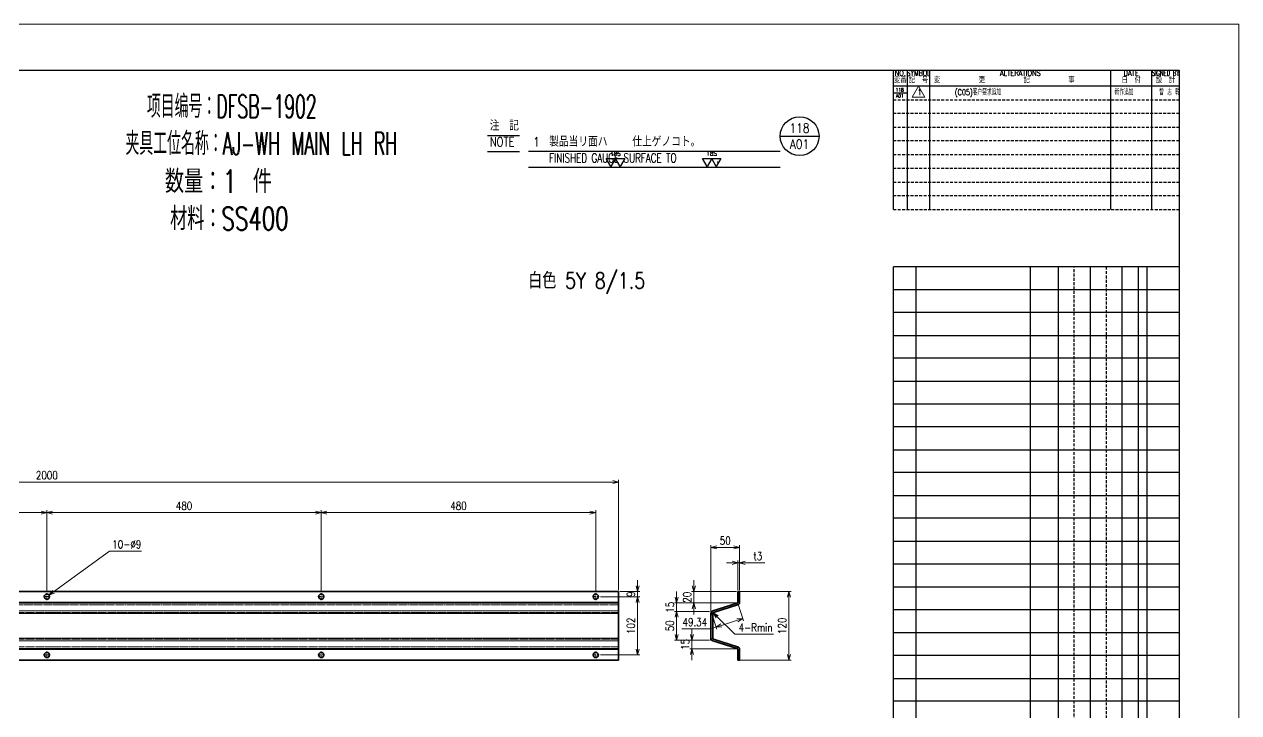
# Model space of a CAD drawing. Header units: millimetres. Extents: x 138386 to 176461, y -78851 to -42074.
# Drawn here: x 174337 to 176461, y -45020 to -43816 of the extents above; entities that cross this region are included whole.
import ezdxf
from ezdxf.enums import TextEntityAlignment as Align

# ---------------------------------------------------------------- set-up
doc = ezdxf.new("R2010")
doc.units = ezdxf.units.MM
doc.header["$PDMODE"] = 35
for name, pattern in [('AM_ISO08W050x2', [9, 6, -0.75, 1.5, -0.75]), ('CADRA_DASHED', [1.010742, 0.202148, -0.134766, 0.202148, -0.134766, 0.202148, -0.134766]), ('DASHDOT', [18.5, 12, -3, 0.5, -3]), ('HIDDEN', [9.525, 6.35, -3.175])]:
    doc.linetypes.add(name, pattern=pattern)
doc.layers.get('Defpoints').update_dxf_attribs({"lineweight": 20})
for name, color, linetype in [('\\M+18E64\\M+18FE3\\M+18B4C\\M+18D86', 201, 'Continuous'), ('\\M+1907D\\M+19867', 3, 'Continuous'), ('\\M+195B6\\M+18E9A', 4, 'Continuous'), ('图框文字', 1, 'Continuous')]:
    doc.layers.add(name, color=color, linetype=linetype)
for name, color, linetype, lineweight in [('CENTER', 2, 'AM_ISO08W050x2', 15), ('DIM', 7, 'Continuous', 9), ('HIDDEN', 4, 'AM_ISO08W050x2', 9)]:
    doc.layers.add(name, color=color, linetype=linetype, lineweight=lineweight)
doc.styles.add('DIM', font='romans.shx', dxfattribs={"width": 0.8, "bigfont": 'bigfont.shx'})
doc.styles.add('KAI', font='simplex.shx', dxfattribs={"width": 0.8, "bigfont": 'extfont.shx'})
doc.styles.get("Standard").update_dxf_attribs({"font": 'txt.shx', "width": 0.8, "bigfont": 'bigfont.shx'})
doc.dimstyles.new('NISSAN1-4', dxfattribs={"dimscale": 4, "dimtxt": 3.5, "dimasz": 2.5, "dimexe": 1, "dimexo": 0.625, "dimgap": 1.2, "dimtad": 3, "dimtoh": 1, "dimdsep": 46, "dimtxsty": 'DIM', "dimblk": 'OPEN30', "dimcen": 0, "dimclrd": 256, "dimclre": 256, "dimclrt": 140, "dimazin": 2, "dimtfac": 0.5, "dimtmove": 0, "dimatfit": 3, "dimldrblk": 'OPEN30', "dimfxl": 0, "dimtolj": 2, "dimlwd": 9, "dimlwe": 9, "dimarcsym": 0})
doc.dimstyles.new('NISSAN1-4$3', dxfattribs={"dimscale": 4, "dimtxt": 3.5, "dimasz": 2.5, "dimexe": 1, "dimexo": 0.625, "dimgap": 1.2, "dimtad": 3, "dimtih": 1, "dimtoh": 1, "dimdsep": 46, "dimtxsty": 'DIM', "dimblk": 'OPEN30', "dimcen": 0, "dimclrd": 256, "dimclre": 256, "dimclrt": 140, "dimazin": 2, "dimtfac": 0.5, "dimtofl": 0, "dimtmove": 0, "dimatfit": 3, "dimldrblk": 'OPEN30', "dimfxl": 0, "dimtolj": 2, "dimlwd": 9, "dimlwe": 9, "dimarcsym": 0})

# ---------------------------------------------------------------- blocks, each defined once
blk = doc.blocks.new('A1')
at = {"layer": 'Defpoints'}
for p in [(0, 594), (841, 0)]:
    blk.add_line(p, (841, 594), dxfattribs=at)
blk = doc.blocks.new('\\M+1907D\\M+19867')
at = {"layer": '\\M+1907D\\M+19867'}
for p, q in [((0, 550), (790, 550)), ((665, 489), (665, 550)), ((790, 550), (790, 0)), ((790, 543), (665, 543)), ((665, 0), (665, 464))]:
    blk.add_line(p, q, dxfattribs=at)
at = {"layer": '\\M+1907D\\M+19867', "color": 6}
for p, q in [((671, 550), (671, 489)), ((681, 489), (681, 550)), ((760, 550), (760, 489)), ((778, 489), (778, 550)), ((790, 464), (665, 464)), ((675, 143), (675, 464)), ((725, 128), (725, 464)), ((737, 464), (737, 154)), ((751, 464), (751, 157.4)), ((765, 154), (765, 464)), ((772, 464), (772, 154)), ((776, 154), (776, 464)), ((665, 454), (790, 454)), ((790, 444), (665, 444)), ((665, 434), (790, 434)), ((790, 424), (665, 424)), ((665, 414), (790, 414)), ((665, 404), (790, 404)), ((790, 394), (665, 394)), ((665, 384), (790, 384)), ((790, 374), (665, 374)), ((665, 364), (790, 364)), ((790, 354), (665, 354)), ((665, 344), (790, 344)), ((790, 334), (665, 334)), ((665, 324), (790, 324)), ((790, 314), (665, 314)), ((665, 304), (790, 304)), ((790, 294), (665, 294)), ((665, 284), (790, 284)), ((790, 274), (665, 274))]:
    blk.add_line(p, q, dxfattribs=at)
at = {"layer": '\\M+1907D\\M+19867', "color": 6, "linetype": 'HIDDEN', "ltscale": 0.2}
for p, q in [((665, 537), (790, 537)), ((790, 531), (665, 531)), ((665, 525), (790, 525)), ((790, 519), (665, 519)), ((665, 513), (790, 513)), ((790, 507), (665, 507)), ((665, 501), (790, 501)), ((790, 495), (665, 495)), ((665, 489), (790, 489)), ((744, 160.7), (744, 464)), ((758, 464), (758, 160.7))]:
    blk.add_line(p, q, dxfattribs=at)
at = {"layer": '\\M+1907D\\M+19867', "color": 4, "style": 'KAI'}
for s, width, p in [('\\M+195CF\\M+194D4', 0.8, (668, 543.58)), ('NO.', 0.8, (668, 546.68)), ('SYMBOL', 0.65, (676, 546.68)), ('\\M+18B4C  \\M+18D86', 0.8, (676, 543.58)), ('\\M+195CF\\M+18140\\M+18140\\M+18140\\M+18140\\M+18140\\M+18140\\M+18D58\\M+18140\\M+18140\\M+18140\\M+18140\\M+18140\\M+18140\\M+18B4C\\M+18140\\M+18140\\M+18140\\M+18140\\M+18140\\M+18140\\M+18E96\\M+18140\\M+18140\\M+18140\\M+18140\\M+18140', 0.8, (720.5, 543.58)), ('ALTERATIONS', 0.8, (720.5, 546.68)), ('\\M+193FA  \\M+19574', 0.8, (769, 543.58)), ('DATE', 0.8, (769, 546.68)), ('SIGNED BY', 0.55, (784, 546.68)), ('\\M+190DD  \\M+18C76', 0.8, (784, 543.58))]:
    blk.add_text(s, height=2.5, dxfattribs=dict(at, width=width)).set_placement(p, align=Align.BOTTOM_CENTER)
blk = doc.blocks.new('A$C55254DB1')
at = {"color": 0, "linetype": 'ByBlock', "lineweight": -2}
for p, q in [((2.02, 3.5), (0, 0)), ((0, 0), (4.04, 0)), ((4.04, 0), (2.02, 3.5)), ((6.06, 3.5), (4.04, 0)), ((4.04, 0), (8.08, 0)), ((8.08, 0), (6.06, 3.5))]:
    blk.add_line(p, q, dxfattribs=at)
blk = doc.blocks.new('_Open30')
at = {"color": 0, "linetype": 'ByBlock', "lineweight": -2}
for p, q in [((-1, 0.27), (0, 0)), ((0, 0), (-1, -0.27)), ((0, 0), (-1, 0))]:
    blk.add_line(p, q, dxfattribs=at)
blk = doc.blocks.new('*D6')
at = {"layer": 'Defpoints', "color": 0, "transparency": 16777216}
for p in [(175376.6, -44616.4), (173376.6, -44807.9), (175376.6, -44807.9)]:
    blk.add_point(p, dxfattribs=at)
at = {"layer": 'DIM', "lineweight": 9, "transparency": 16777216}
for p, q in [((173376.6, -44805.4), (173376.6, -44612.4)), ((173386.6, -44616.4), (175366.6, -44616.4)), ((175376.6, -44805.4), (175376.6, -44612.4))]:
    blk.add_line(p, q, dxfattribs=at)
at = {"layer": 'DIM', "lineweight": 9, "transparency": 16777216, "xscale": 10, "yscale": 10, "zscale": 10, "rotation": 180}
blk.add_blockref('_Open30', (173376.6, -44616.4), dxfattribs=at)
at = {"layer": 'DIM', "lineweight": 9, "transparency": 16777216, "xscale": 10, "yscale": 10, "zscale": 10}
blk.add_blockref('_Open30', (175376.6, -44616.4), dxfattribs=at)
at = {"layer": 'DIM', "color": 140, "transparency": 16777216, "insert": (174376.6, -44604.6), "char_height": 14, "attachment_point": 5, "style": 'DIM'}
blk.add_mtext('\\A2;2000', dxfattribs=at)
blk = doc.blocks.new('*D9')
at = {"layer": 'Defpoints', "color": 0, "transparency": 16777216}
for p in [(174376.6, -44669.8), (173896.6, -44757.3), (174376.6, -44811)]:
    blk.add_point(p, dxfattribs=at)
at = {"layer": 'DIM', "lineweight": 9, "transparency": 16777216}
for p, q in [((173896.6, -44754.8), (173896.6, -44665.8)), ((173906.6, -44669.8), (174366.6, -44669.8)), ((174376.6, -44808.5), (174376.6, -44665.8))]:
    blk.add_line(p, q, dxfattribs=at)
at = {"layer": 'DIM', "lineweight": 9, "transparency": 16777216, "xscale": 10, "yscale": 10, "zscale": 10, "rotation": 180}
blk.add_blockref('_Open30', (173896.6, -44669.8), dxfattribs=at)
at = {"layer": 'DIM', "lineweight": 9, "transparency": 16777216, "xscale": 10, "yscale": 10, "zscale": 10}
blk.add_blockref('_Open30', (174376.6, -44669.8), dxfattribs=at)
at = {"layer": 'DIM', "color": 140, "transparency": 16777216, "insert": (174136.6, -44658), "char_height": 14, "attachment_point": 5, "style": 'DIM'}
blk.add_mtext('\\A2;480', dxfattribs=at)
blk = doc.blocks.new('*D10')
at = {"layer": 'Defpoints', "color": 0, "transparency": 16777216}
for p in [(174856.6, -44669.8), (174376.6, -44775.5), (174856.6, -44811)]:
    blk.add_point(p, dxfattribs=at)
at = {"layer": 'DIM', "lineweight": 9, "transparency": 16777216}
for p, q in [((174376.6, -44773), (174376.6, -44665.8)), ((174386.6, -44669.8), (174846.6, -44669.8)), ((174856.6, -44808.5), (174856.6, -44665.8))]:
    blk.add_line(p, q, dxfattribs=at)
at = {"layer": 'DIM', "lineweight": 9, "transparency": 16777216, "xscale": 10, "yscale": 10, "zscale": 10, "rotation": 180}
blk.add_blockref('_Open30', (174376.6, -44669.8), dxfattribs=at)
at = {"layer": 'DIM', "lineweight": 9, "transparency": 16777216, "xscale": 10, "yscale": 10, "zscale": 10}
blk.add_blockref('_Open30', (174856.6, -44669.8), dxfattribs=at)
at = {"layer": 'DIM', "color": 140, "transparency": 16777216, "insert": (174616.6, -44658), "char_height": 14, "attachment_point": 5, "style": 'DIM'}
blk.add_mtext('\\A2;480', dxfattribs=at)
blk = doc.blocks.new('*D11')
at = {"layer": 'Defpoints', "color": 0, "transparency": 16777216}
for p in [(175336.6, -44669.8), (174856.6, -44795.3), (175336.6, -44811)]:
    blk.add_point(p, dxfattribs=at)
at = {"layer": 'DIM', "lineweight": 9, "transparency": 16777216}
for p, q in [((174856.6, -44792.8), (174856.6, -44665.8)), ((174866.6, -44669.8), (175326.6, -44669.8)), ((175336.6, -44808.5), (175336.6, -44665.8))]:
    blk.add_line(p, q, dxfattribs=at)
at = {"layer": 'DIM', "lineweight": 9, "transparency": 16777216, "xscale": 10, "yscale": 10, "zscale": 10, "rotation": 180}
blk.add_blockref('_Open30', (174856.6, -44669.8), dxfattribs=at)
at = {"layer": 'DIM', "lineweight": 9, "transparency": 16777216, "xscale": 10, "yscale": 10, "zscale": 10}
blk.add_blockref('_Open30', (175336.6, -44669.8), dxfattribs=at)
at = {"layer": 'DIM', "color": 140, "transparency": 16777216, "insert": (175096.6, -44658), "char_height": 14, "attachment_point": 5, "style": 'DIM'}
blk.add_mtext('\\A2;480', dxfattribs=at)
blk = doc.blocks.new('*D12')
at = {"layer": 'Defpoints', "color": 0, "transparency": 16777216}
for p in [(175342.5, -44816.9), (175342.5, -44918.9), (175410, -44918.9)]:
    blk.add_point(p, dxfattribs=at)
at = {"layer": 'DIM', "lineweight": 9, "transparency": 16777216}
for p, q in [((175345, -44816.9), (175414, -44816.9)), ((175410, -44826.9), (175410, -44908.9)), ((175345, -44918.9), (175414, -44918.9))]:
    blk.add_line(p, q, dxfattribs=at)
at = {"layer": 'DIM', "lineweight": 9, "transparency": 16777216, "xscale": 10, "yscale": 10, "zscale": 10}
for p, rotation in [((175410, -44816.9), 90), ((175410, -44918.9), 270)]:
    blk.add_blockref('_Open30', p, dxfattribs=dict(at, rotation=rotation))
at = {"layer": 'DIM', "color": 140, "transparency": 16777216, "insert": (175398.2, -44867.9), "char_height": 14, "attachment_point": 5, "rotation": 90, "style": 'DIM'}
blk.add_mtext('\\A2;102', dxfattribs=at)
blk = doc.blocks.new('*D13')
at = {"layer": 'Defpoints', "color": 0, "transparency": 16777216}
for p in [(175342.5, -44816.9), (175376.6, -44807.9), (175410, -44807.9)]:
    blk.add_point(p, dxfattribs=at)
at = {"layer": 'DIM', "lineweight": 9, "transparency": 16777216}
for p, q in [((175410, -44797.9), (175410, -44787.9)), ((175345, -44816.9), (175414, -44816.9)), ((175379.1, -44807.9), (175414, -44807.9)), ((175410, -44816.9), (175410, -44807.9)), ((175410, -44826.9), (175410, -44836.9))]:
    blk.add_line(p, q, dxfattribs=at)
at = {"layer": 'DIM', "lineweight": 9, "transparency": 16777216, "xscale": 10, "yscale": 10, "zscale": 10}
for p, rotation in [((175410, -44807.9), 270), ((175410, -44816.9), 90)]:
    blk.add_blockref('_Open30', p, dxfattribs=dict(at, rotation=rotation))
at = {"layer": 'DIM', "color": 140, "transparency": 16777216, "insert": (175398.2, -44812.4), "char_height": 14, "attachment_point": 5, "rotation": 90, "style": 'DIM'}
blk.add_mtext('\\A2;9', dxfattribs=at)
blk = doc.blocks.new('*D14')
at = {"layer": 'Defpoints', "color": 0, "transparency": 16777216}
for p in [(174373, -44819.5), (174380.3, -44814.2)]:
    blk.add_point(p, dxfattribs=at)
at = {"layer": 'DIM', "lineweight": 9, "transparency": 16777216}
for p, q in [((174486.4, -44737.2), (174388.4, -44808.4)), ((174541.9, -44737.2), (174486.4, -44737.2))]:
    blk.add_line(p, q, dxfattribs=at)
at = {"layer": 'DIM', "lineweight": 9, "transparency": 16777216, "xscale": 10, "yscale": 10, "zscale": 10, "rotation": 215.9784158444417}
blk.add_blockref('_Open30', (174380.3, -44814.2), dxfattribs=at)
at = {"layer": 'DIM', "color": 140, "transparency": 16777216, "insert": (174516.5, -44725.4), "char_height": 14, "attachment_point": 5, "style": 'DIM'}
blk.add_mtext('\\A2;{\\Fromans,bigfont|c134;10-}∅9', dxfattribs=at)
blk = doc.blocks.new('*D15')
at = {"layer": 'Defpoints', "color": 0, "transparency": 16777216}
for p in [(175588.2, -44730.7), (175588.2, -44807.9), (175538.2, -44846.5)]:
    blk.add_point(p, dxfattribs=at)
at = {"layer": 'DIM', "lineweight": 9, "transparency": 16777216}
for p, q in [((175538.2, -44844), (175538.2, -44726.7)), ((175548.2, -44730.7), (175578.2, -44730.7)), ((175588.2, -44805.4), (175588.2, -44726.7))]:
    blk.add_line(p, q, dxfattribs=at)
at = {"layer": 'DIM', "lineweight": 9, "transparency": 16777216, "xscale": 10, "yscale": 10, "zscale": 10, "rotation": 180}
blk.add_blockref('_Open30', (175538.2, -44730.7), dxfattribs=at)
at = {"layer": 'DIM', "lineweight": 9, "transparency": 16777216, "xscale": 10, "yscale": 10, "zscale": 10}
blk.add_blockref('_Open30', (175588.2, -44730.7), dxfattribs=at)
at = {"layer": 'DIM', "color": 140, "transparency": 16777216, "insert": (175563.2, -44718.9), "char_height": 14, "attachment_point": 5, "style": 'DIM'}
blk.add_mtext('\\A2;50', dxfattribs=at)
blk = doc.blocks.new('*D16')
at = {"layer": 'Defpoints', "color": 0, "transparency": 16777216}
for p in [(175588.2, -44757.7), (175585.2, -44807.9), (175588.2, -44807.9)]:
    blk.add_point(p, dxfattribs=at)
at = {"layer": 'DIM', "lineweight": 9, "transparency": 16777216}
for p, q in [((175585.2, -44805.4), (175585.2, -44753.7)), ((175588.2, -44805.4), (175588.2, -44753.7)), ((175575.2, -44757.7), (175565.2, -44757.7)), ((175585.2, -44757.7), (175588.2, -44757.7)), ((175598.2, -44757.7), (175632.2, -44757.7))]:
    blk.add_line(p, q, dxfattribs=at)
at = {"layer": 'DIM', "lineweight": 9, "transparency": 16777216, "xscale": 10, "yscale": 10, "zscale": 10}
blk.add_blockref('_Open30', (175585.2, -44757.7), dxfattribs=at)
at = {"layer": 'DIM', "lineweight": 9, "transparency": 16777216, "xscale": 10, "yscale": 10, "zscale": 10, "rotation": 180}
blk.add_blockref('_Open30', (175588.2, -44757.7), dxfattribs=at)
at = {"layer": 'DIM', "color": 140, "transparency": 16777216, "insert": (175620.2, -44745.9), "char_height": 14, "attachment_point": 5, "style": 'DIM'}
blk.add_mtext('\\A2;{\\Fromans,bigfont|c134;t}3', dxfattribs=at)
blk = doc.blocks.new('*D17')
at = {"layer": 'Defpoints', "color": 0, "transparency": 16777216}
for p in [(175585.2, -44807.9), (175508.3, -44827.9), (175585.2, -44827.9)]:
    blk.add_point(p, dxfattribs=at)
at = {"layer": 'DIM', "lineweight": 9, "transparency": 16777216}
for p, q in [((175508.3, -44797.9), (175508.3, -44787.9)), ((175582.7, -44807.9), (175504.3, -44807.9)), ((175508.3, -44807.9), (175508.3, -44827.9)), ((175582.7, -44827.9), (175504.3, -44827.9)), ((175508.3, -44837.9), (175508.3, -44847.9))]:
    blk.add_line(p, q, dxfattribs=at)
at = {"layer": 'DIM', "lineweight": 9, "transparency": 16777216, "xscale": 10, "yscale": 10, "zscale": 10}
for p, rotation in [((175508.3, -44807.9), 270), ((175508.3, -44827.9), 90)]:
    blk.add_blockref('_Open30', p, dxfattribs=dict(at, rotation=rotation))
at = {"layer": 'DIM', "color": 140, "transparency": 16777216, "insert": (175496.5, -44817.9), "char_height": 14, "attachment_point": 5, "rotation": 90, "style": 'DIM'}
blk.add_mtext('\\A2;20', dxfattribs=at)
blk = doc.blocks.new('*D18')
at = {"layer": 'Defpoints', "color": 0, "transparency": 16777216}
for p in [(175530.6, -44827.9), (175478.2, -44842.9), (175538.2, -44842.9)]:
    blk.add_point(p, dxfattribs=at)
at = {"layer": 'DIM', "lineweight": 9, "transparency": 16777216}
for p, q in [((175478.2, -44817.9), (175478.2, -44807.9)), ((175528.1, -44827.9), (175474.2, -44827.9)), ((175478.2, -44827.9), (175478.2, -44842.9)), ((175535.7, -44842.9), (175474.2, -44842.9)), ((175478.2, -44852.9), (175478.2, -44862.9))]:
    blk.add_line(p, q, dxfattribs=at)
at = {"layer": 'DIM', "lineweight": 9, "transparency": 16777216, "xscale": 10, "yscale": 10, "zscale": 10}
for p, rotation in [((175478.2, -44827.9), 270), ((175478.2, -44842.9), 90)]:
    blk.add_blockref('_Open30', p, dxfattribs=dict(at, rotation=rotation))
at = {"layer": 'DIM', "color": 140, "transparency": 16777216, "insert": (175466.4, -44835.4), "char_height": 14, "attachment_point": 5, "rotation": 90, "style": 'DIM'}
blk.add_mtext('\\A2;15', dxfattribs=at)
blk = doc.blocks.new('*D19')
at = {"layer": 'Defpoints', "color": 0, "transparency": 16777216}
for p in [(175478.2, -44842.9), (175538.2, -44842.9), (175538.2, -44892.9)]:
    blk.add_point(p, dxfattribs=at)
at = {"layer": 'DIM', "lineweight": 9, "transparency": 16777216}
for p, q in [((175535.7, -44842.9), (175474.2, -44842.9)), ((175478.2, -44882.9), (175478.2, -44852.9)), ((175535.7, -44892.9), (175474.2, -44892.9))]:
    blk.add_line(p, q, dxfattribs=at)
at = {"layer": 'DIM', "lineweight": 9, "transparency": 16777216, "xscale": 10, "yscale": 10, "zscale": 10}
for p, rotation in [((175478.2, -44842.9), 90), ((175478.2, -44892.9), 270)]:
    blk.add_blockref('_Open30', p, dxfattribs=dict(at, rotation=rotation))
at = {"layer": 'DIM', "color": 140, "transparency": 16777216, "insert": (175466.4, -44867.9), "char_height": 14, "attachment_point": 5, "rotation": 90, "style": 'DIM'}
blk.add_mtext('\\A2;50', dxfattribs=at)
blk = doc.blocks.new('*D20')
at = {"layer": 'Defpoints', "color": 0, "transparency": 16777216}
for p in [(175585.2, -44807.9), (175585.2, -44927.9), (175674.6, -44927.9)]:
    blk.add_point(p, dxfattribs=at)
at = {"layer": 'DIM', "lineweight": 9, "transparency": 16777216}
for p, q in [((175587.7, -44807.9), (175678.6, -44807.9)), ((175674.6, -44817.9), (175674.6, -44917.9)), ((175587.7, -44927.9), (175678.6, -44927.9))]:
    blk.add_line(p, q, dxfattribs=at)
at = {"layer": 'DIM', "lineweight": 9, "transparency": 16777216, "xscale": 10, "yscale": 10, "zscale": 10}
for p, rotation in [((175674.6, -44807.9), 90), ((175674.6, -44927.9), 270)]:
    blk.add_blockref('_Open30', p, dxfattribs=dict(at, rotation=rotation))
at = {"layer": 'DIM', "color": 140, "transparency": 16777216, "insert": (175662.8, -44867.9), "char_height": 14, "attachment_point": 5, "rotation": 90, "style": 'DIM'}
blk.add_mtext('\\A2;120', dxfattribs=at)
blk = doc.blocks.new('*D21')
at = {"layer": 'Defpoints', "color": 0, "transparency": 16777216}
for p in [(175538.2, -44892.9), (175505, -44907.9), (175585.2, -44907.9)]:
    blk.add_point(p, dxfattribs=at)
at = {"layer": 'DIM', "lineweight": 9, "transparency": 16777216}
for p, q in [((175505, -44882.9), (175505, -44872.9)), ((175535.7, -44892.9), (175501, -44892.9)), ((175505, -44892.9), (175505, -44907.9)), ((175582.7, -44907.9), (175501, -44907.9)), ((175505, -44917.9), (175505, -44927.9))]:
    blk.add_line(p, q, dxfattribs=at)
at = {"layer": 'DIM', "lineweight": 9, "transparency": 16777216, "xscale": 10, "yscale": 10, "zscale": 10}
for p, rotation in [((175505, -44892.9), 270), ((175505, -44907.9), 90)]:
    blk.add_blockref('_Open30', p, dxfattribs=dict(at, rotation=rotation))
at = {"layer": 'DIM', "color": 140, "transparency": 16777216, "insert": (175493.2, -44900.4), "char_height": 14, "attachment_point": 5, "rotation": 90, "style": 'DIM'}
blk.add_mtext('\\A2;15', dxfattribs=at)
blk = doc.blocks.new('*D22')
at = {"layer": 'Defpoints', "color": 0, "transparency": 16777216}
for p in [(175541.8, -44845.1), (175543.2, -44846.5)]:
    blk.add_point(p, dxfattribs=at)
at = {"layer": 'DIM', "lineweight": 9, "transparency": 16777216}
for p, q in [((175580.2, -44882.5), (175549, -44852.1)), ((175647.4, -44882.5), (175580.2, -44882.5))]:
    blk.add_line(p, q, dxfattribs=at)
at = {"layer": 'DIM', "lineweight": 9, "transparency": 16777216, "xscale": 10, "yscale": 10, "zscale": 10, "rotation": 135.7388810358623}
blk.add_blockref('_Open30', (175541.8, -44845.1), dxfattribs=at)
at = {"layer": 'DIM', "color": 140, "transparency": 16777216, "insert": (175616.2, -44870.7), "char_height": 14, "attachment_point": 5, "style": 'DIM'}
blk.add_mtext('\\A2;{\\Fromans,bigfont|c134;4-Rmin}', dxfattribs=at)
blk = doc.blocks.new('*D23')
at = {"layer": 'Defpoints', "color": 0, "transparency": 16777216}
for p in [(175585.2, -44827.9), (175538.2, -44842.9), (175546.9, -44870.1)]:
    blk.add_point(p, dxfattribs=at)
at = {"layer": 'DIM', "lineweight": 9, "transparency": 16777216}
for p, q in [((175586, -44830.3), (175595.2, -44858.9)), ((175539, -44845.3), (175548.2, -44873.9)), ((175584.4, -44858.2), (175556.5, -44867.1)), ((175537.4, -44873.2), (175487.3, -44873.2)), ((175546.9, -44870.1), (175537.4, -44873.2))]:
    blk.add_line(p, q, dxfattribs=at)
at = {"layer": 'DIM', "lineweight": 9, "transparency": 16777216, "xscale": 10, "yscale": 10, "zscale": 10}
for p, rotation in [((175593.9, -44855.1), 17.70042778865911), ((175546.9, -44870.1), 197.7004277886591)]:
    blk.add_blockref('_Open30', p, dxfattribs=dict(at, rotation=rotation))
at = {"layer": 'DIM', "color": 140, "transparency": 16777216, "insert": (175510, -44861.4), "char_height": 14, "attachment_point": 5, "style": 'DIM'}
blk.add_mtext('\\A2;49.34', dxfattribs=at)

msp = doc.modelspace()

# ---------------------------------------------------------------- linework, layer by layer
at = {"layer": '\\M+18E64\\M+18FE3\\M+18B4C\\M+18D86', "linetype": 'CADRA_DASHED'}
for p, q in [((175585.248, -44827.882), (175583.856, -44828.326)), ((175585.248, -44827.882), (175585.248, -44826.421)), ((175538.248, -44842.882), (175541.728, -44841.772)), ((175538.248, -44842.882), (175538.248, -44846.535)), ((175538.248, -44892.882), (175538.248, -44889.229)), ((175538.248, -44892.882), (175541.728, -44893.993)), ((175585.248, -44907.882), (175583.856, -44907.438)), ((175585.248, -44907.882), (175585.248, -44909.343))]:
    msp.add_line(p, q, dxfattribs=at)
at = {"layer": '\\M+1907D\\M+19867', "lineweight": 35}
for p, q in [((175376.647, -44807.882), (173376.647, -44807.882)), ((175541.728, -44841.772), (175583.856, -44828.326)), ((175584.768, -44831.184), (175542.64, -44844.63)), ((175376.647, -44846.535), (175376.647, -44889.229)), ((175538.248, -44846.535), (175538.248, -44889.229)), ((175541.248, -44846.535), (175541.248, -44889.229)), ((175541.728, -44893.993), (175583.856, -44907.438)), ((175542.64, -44891.135), (175584.768, -44904.58)), ((173376.647, -44927.882), (175376.647, -44927.882))]:
    msp.add_line(p, q, dxfattribs=at)
at = {"layer": '\\M+1907D\\M+19867', "lineweight": 35, "ltscale": 0.463473}
for p, q in [((175376.647, -44807.882), (175376.647, -44826.421)), ((175585.248, -44807.882), (175585.248, -44826.421)), ((175588.248, -44807.882), (175588.248, -44826.421)), ((175376.647, -44909.343), (175376.647, -44927.882)), ((175585.248, -44909.343), (175585.248, -44927.882)), ((175588.248, -44909.343), (175588.248, -44927.882))]:
    msp.add_line(p, q, dxfattribs=at)
at = {"layer": '\\M+1907D\\M+19867', "lineweight": 35, "ltscale": 0.075}
for p, q in [((175588.248, -44807.882), (175585.248, -44807.882)), ((175588.248, -44927.882), (175585.248, -44927.882))]:
    msp.add_line(p, q, dxfattribs=at)
at = {"layer": '\\M+1907D\\M+19867', "lineweight": 13}
for p, q in [((175376.647, -44826.421), (173376.647, -44826.421)), ((175376.647, -44828.326), (173376.647, -44828.326)), ((175376.647, -44841.772), (173376.647, -44841.772)), ((175376.647, -44846.535), (173376.647, -44846.535)), ((173376.647, -44889.229), (175376.647, -44889.229)), ((173376.647, -44893.993), (175376.647, -44893.993)), ((173376.647, -44907.438), (175376.647, -44907.438)), ((173376.647, -44909.343), (175376.647, -44909.343))]:
    msp.add_line(p, q, dxfattribs=at)
at = {"layer": '\\M+1907D\\M+19867', "lineweight": 35, "ltscale": 0.047633}
for p, q in [((175376.647, -44826.421), (175376.647, -44828.326)), ((175376.647, -44907.438), (175376.647, -44909.343))]:
    msp.add_line(p, q, dxfattribs=at)
at = {"layer": '\\M+1907D\\M+19867', "lineweight": 35, "ltscale": 0.33613}
for p, q in [((175376.647, -44841.772), (175376.647, -44828.326)), ((175376.647, -44893.993), (175376.647, -44907.438))]:
    msp.add_line(p, q, dxfattribs=at)
at = {"layer": '\\M+1907D\\M+19867', "lineweight": 35, "ltscale": 0.119082}
for p, q in [((175376.647, -44841.772), (175376.647, -44846.535)), ((175376.647, -44889.229), (175376.647, -44893.993))]:
    msp.add_line(p, q, dxfattribs=at)
at = {"layer": '\\M+1907D\\M+19867', "lineweight": 35}
for centre in [(174376.647, -44816.882), (174856.647, -44816.882), (175336.647, -44816.882), (174376.647, -44918.882), (174856.647, -44918.882), (175336.647, -44918.882)]:
    msp.add_circle(centre, 4.5, dxfattribs=at)
for centre, radius, start, end in [((175583.248, -44826.421), 2, 287.700428, 0), ((175583.248, -44826.421), 5, 287.700428, 0), ((175543.248, -44846.535), 5, 107.700428, 180), ((175543.248, -44846.535), 2, 107.700428, 180), ((175543.248, -44889.229), 5, 180, 252.299572), ((175543.248, -44889.229), 2, 180, 252.299572), ((175583.248, -44909.343), 2, 0, 72.299572), ((175583.248, -44909.343), 5, 0, 72.299572)]:
    msp.add_arc(centre, radius, start, end, dxfattribs=at)
at = {"layer": '\\M+195B6\\M+18E9A', "color": 9}
for p, q in [((175857.305, -43935.677), (175881.254, -43935.677)), ((175147.309, -44010.296), (175203.309, -44010.296)), ((175659.288, -44011.471), (175727.288, -44011.471)), ((175147.309, -44038.296), (175203.309, -44038.296)), ((175659.309, -44038.348), (175219.309, -44038.348)), ((175659.309, -44066.348), (175219.309, -44066.348))]:
    msp.add_line(p, q, dxfattribs=at)
msp.add_circle((175693.288, -44011.471), 34, dxfattribs=at)
at = {"layer": 'CENTER', "linetype": 'DASHDOT', "lineweight": 13, "ltscale": 0.292499}
for p, q in [((174382.497, -44816.882), (174370.797, -44816.882)), ((174862.497, -44816.882), (174850.797, -44816.882)), ((174382.497, -44918.882), (174370.797, -44918.882)), ((174862.497, -44918.882), (174850.797, -44918.882))]:
    msp.add_line(p, q, dxfattribs=at)
at = {"layer": 'CENTER', "linetype": 'DASHDOT', "lineweight": 13, "ltscale": 0.2925}
for p, q in [((174376.647, -44811.032), (174376.647, -44822.732)), ((174856.647, -44811.032), (174856.647, -44822.732)), ((175336.647, -44811.032), (175336.647, -44822.732)), ((174376.647, -44913.032), (174376.647, -44924.732)), ((174856.647, -44913.032), (174856.647, -44924.732)), ((175336.647, -44913.032), (175336.647, -44924.732))]:
    msp.add_line(p, q, dxfattribs=at)
at = {"layer": 'CENTER', "linetype": 'DASHDOT', "lineweight": 13, "ltscale": 0.292505}
for p, q in [((175342.497, -44816.882), (175330.796, -44816.882)), ((175342.497, -44918.882), (175330.796, -44918.882))]:
    msp.add_line(p, q, dxfattribs=at)
at = {"layer": 'CENTER', "linetype": 'DASHDOT', "lineweight": 13, "ltscale": 0.09}
for p, q in [((175584.948, -44816.882), (175588.548, -44816.882)), ((175584.948, -44918.882), (175588.548, -44918.882))]:
    msp.add_line(p, q, dxfattribs=at)
at = {"layer": 'DIM'}
msp.add_lwpolyline([(175901.154, -43923.848), (175889.864, -43943.402), (175912.443, -43943.402)], close=True, dxfattribs=at)
at = {"layer": 'HIDDEN', "lineweight": 13, "ltscale": 0.075}
for p, q in [((175585.248, -44812.382), (175588.248, -44812.382)), ((175585.248, -44812.382), (175588.248, -44812.382)), ((175585.248, -44812.382), (175588.248, -44812.382)), ((175585.248, -44812.382), (175588.248, -44812.382)), ((175585.248, -44812.382), (175588.248, -44812.382)), ((175585.248, -44821.382), (175588.248, -44821.382)), ((175585.248, -44821.382), (175588.248, -44821.382)), ((175585.248, -44821.382), (175588.248, -44821.382)), ((175585.248, -44821.382), (175588.248, -44821.382)), ((175585.248, -44821.382), (175588.248, -44821.382)), ((175585.248, -44914.382), (175588.248, -44914.382)), ((175585.248, -44914.382), (175588.248, -44914.382)), ((175585.248, -44914.382), (175588.248, -44914.382)), ((175585.248, -44914.382), (175588.248, -44914.382)), ((175585.248, -44914.382), (175588.248, -44914.382)), ((175585.248, -44923.382), (175588.248, -44923.382)), ((175585.248, -44923.382), (175588.248, -44923.382)), ((175585.248, -44923.382), (175588.248, -44923.382)), ((175585.248, -44923.382), (175588.248, -44923.382)), ((175585.248, -44923.382), (175588.248, -44923.382))]:
    msp.add_line(p, q, dxfattribs=at)
at = {"layer": 'HIDDEN', "lineweight": 13}
for p, q in [((175376.647, -44826.421), (173376.647, -44826.421)), ((175376.647, -44831.184), (173376.647, -44831.184)), ((173376.647, -44844.63), (175376.647, -44844.63)), ((173376.647, -44846.535), (175376.647, -44846.535)), ((173376.647, -44889.229), (175376.647, -44889.229)), ((173376.647, -44891.135), (175376.647, -44891.135)), ((173376.647, -44904.58), (175376.647, -44904.58)), ((173376.647, -44909.343), (175376.647, -44909.343))]:
    msp.add_line(p, q, dxfattribs=at)

# ---------------------------------------------------------------- block references
at = {"layer": '\\M+1907D\\M+19867', "xscale": 4, "yscale": 4, "zscale": 4}
msp.add_blockref('A1', (173097.305, -46191.848), dxfattribs=at)
at = {"layer": '\\M+1907D\\M+19867', "color": 4, "xscale": 4, "yscale": 4, "zscale": 4}
msp.add_blockref('\\M+1907D\\M+19867', (173197.305, -46095.848), dxfattribs=at)
at = {"layer": '\\M+195B6\\M+18E9A', "xscale": -4, "yscale": 4, "zscale": 4, "rotation": 180}
for p in [(175355.023, -44050.296), (175523.361, -44050.348)]:
    msp.add_blockref('A$C55254DB1', p, dxfattribs=at)

# ---------------------------------------------------------------- texts
at = {"layer": '\\M+195B6\\M+18E9A', "style": 'KAI', "width": 0.85}
for s, height, p in [('A01', 6, (175868.504, -43940.927)), ('118', 6, (175868.504, -43930.427)), ('118', 16, (175693.288, -43997.471)), ('A01', 16, (175693.288, -44025.471))]:
    msp.add_text(s, height=height, dxfattribs=at).set_placement(p, align=Align.MIDDLE_CENTER)
at = {"layer": '\\M+195B6\\M+18E9A', "style": 'KAI'}
for s, width, p in [('\\M+1928D\\M+18140\\M+18B4C', 0.85, (175151.309, -44006.296)), ('\\M+190BB\\M+19569\\M+19396\\M+1838A\\M+196CA\\M+1836E\\M+18140 \\M+18140\\M+18E64\\M+18FE3\\M+18351\\M+1836D\\M+18352\\M+18367\\M+18142', 0.85, (175255.309, -44034.348)), ('NOTE', 0.8, (175151.309, -44034.296)), ('1', 0.85, (175227.309, -44034.348)), ('FINISHED GAUGE SURFACE TO      .', 0.7, (175255.309, -44062.348))]:
    msp.add_text(s, height=16, dxfattribs=dict(at, width=width)).set_placement(p, align=Align.BOTTOM_LEFT)
at = {"layer": '\\M+195B6\\M+18E9A', "style": 'KAI', "width": 0.85}
for p in [(175371.189, -44048.296), (175539.459, -44048.011)]:
    msp.add_text('18S', height=8, dxfattribs=at).set_placement(p, align=Align.BOTTOM_CENTER)
at = {"layer": 'DIM', "attachment_point": 1, "style": 'DIM'}
for s, insert, char_height, width in [('{\\Fromans,bigfont|c134;1}', (175899.678, -43929.54), 10.30591, 10.58119), ('{\\Fromans,bigfont|c134;(C05)\\Fisocp,gbcbig|c134;客户要求追加}', (175964.701, -43929.54), 10.30591, 143.67385), ('{\\Fisocp,gbcbig|c134;新作追加}', (176244.181, -43929.54), 10.30591, 143.67385), ('{\\Fisocp,gbcbig|c134;曾 志 聪}', (176322.235, -43929.54), 10.30591, 143.67385), ('\\M+19492\\M+19046 5Y 8/1.5', (175218.452, -44250.094), 28, 320.18629)]:
    msp.add_mtext(s, dxfattribs=dict(at, insert=insert, char_height=char_height, width=width))
at = {"layer": '图框文字', "color": 1, "linetype": 'Continuous', "lineweight": 9}
for s, width, p, p2 in [('项\\M+196DA编\\M+18D86\\M+18146DFSB-1902', 0.552486, (174551.625, -43979.396), (174848.494, -43979.396)), ('夹\\M+18BEF\\M+18D48\\M+188CA\\M+196BC\\M+18FCC\\M+18146AJ-WH MAIN LH RH', 0.5237, (174514.176, -44044.364), (174988.997, -44044.364)), ('\\M+19094\\M+197CA\\M+181461 \\M+18C8F   ', 0.853692, (174583.172, -44110.704), (174851.8, -44110.704)), ('\\M+18DDE\\M+197BF\\M+18146SS400', 0.652505, (174592.189, -44175.744), (174799.251, -44175.744))]:
    msp.add_text(s, height=40, dxfattribs=dict(at, width=width)).set_placement(p, p2, align=Align.FIT)

# ---------------------------------------------------------------- dimensions: what is measured, and where the dimension line sits
at = {"layer": 'DIM'}
for base, p1, p2, picture, middle in [((175376.647, -44616.439), (173376.647, -44807.882), (175376.647, -44807.882), '*D6', (174376.647, -44604.639)), ((174376.647, -44669.791), (173896.647, -44757.291), (174376.647, -44811.032), '*D9', (174136.647, -44657.991)), ((174856.647, -44669.791), (174376.647, -44775.533), (174856.647, -44811.032), '*D10', (174616.647, -44657.991)), ((175336.647, -44669.791), (174856.647, -44795.264), (175336.647, -44811.032), '*D11', (175096.647, -44657.991)), ((175588.248, -44730.652), (175538.248, -44846.535), (175588.248, -44807.882), '*D15', (175563.248, -44718.852))]:
    dim = msp.add_linear_dim(base=base, p1=p1, p2=p2, dimstyle='NISSAN1-4', dxfattribs=at)
    dim.commit()
    dim.dimension.update_dxf_attribs({"geometry": picture, "text_midpoint": middle})
dim = msp.add_diameter_dim_2p(p1=(174373.005, -44819.526), p2=(174380.288, -44814.239), text='{\\Fromans,bigfont|c134;10-}<>', dimstyle='NISSAN1-4$3', dxfattribs=at)
dim.commit()
dim.dimension.update_dxf_attribs({"geometry": '*D14', "text_midpoint": (174516.547, -44737.195), "dimtype": 163})
dim = msp.add_linear_dim(base=(175588.248, -44757.696), p1=(175585.248, -44807.882), p2=(175588.248, -44807.882), text='{\\Fromans,bigfont|c134;t}<>', dimstyle='NISSAN1-4', dxfattribs=at)
dim.commit()
dim.dimension.update_dxf_attribs({"geometry": '*D16', "text_midpoint": (175620.248, -44745.896)})
for base, p1, p2, picture, middle in [((175409.961, -44807.882), (175342.497, -44816.882), (175376.647, -44807.882), '*D13', (175409.961, -44812.382)), ((175508.33, -44827.882), (175585.248, -44807.882), (175585.248, -44827.882), '*D17', (175508.33, -44817.882)), ((175478.209, -44842.882), (175530.569, -44827.882), (175538.248, -44842.882), '*D18', (175478.209, -44835.382)), ((175504.978, -44907.882), (175538.248, -44892.882), (175585.248, -44907.882), '*D21', (175504.978, -44900.382))]:
    dim = msp.add_linear_dim(base=base, p1=p1, p2=p2, angle=90, dimstyle='NISSAN1-4', dxfattribs=at)
    dim.commit()
    dim.dimension.update_dxf_attribs({"geometry": picture, "text_midpoint": middle, "dimtype": 160})
for base, p1, p2, picture, middle in [((175409.961, -44918.882), (175342.497, -44816.882), (175342.497, -44918.882), '*D12', (175398.161, -44867.882)), ((175674.576, -44927.882), (175585.248, -44807.882), (175585.248, -44927.882), '*D20', (175662.776, -44867.882)), ((175478.209, -44842.882), (175538.248, -44892.882), (175538.248, -44842.882), '*D19', (175466.409, -44867.882))]:
    dim = msp.add_linear_dim(base=base, p1=p1, p2=p2, angle=90, dimstyle='NISSAN1-4', dxfattribs=at)
    dim.commit()
    dim.dimension.update_dxf_attribs({"geometry": picture, "text_midpoint": middle})
dim = msp.add_aligned_dim(p1=(175585.248, -44827.882), p2=(175538.248, -44842.882), distance=28.611, dimstyle='NISSAN1-4', dxfattribs=at)
dim.commit()
dim.dimension.update_dxf_attribs({"geometry": '*D23', "text_midpoint": (175509.953, -44861.379)})
dim = msp.add_radius_dim(center=(175543.248, -44846.535), mpoint=(175541.816, -44845.139), text='{\\Fromans,bigfont|c134;4-Rmin}', dimstyle='NISSAN1-4', override={"dimtmove": 1}, dxfattribs=at)
dim.commit()
dim.dimension.update_dxf_attribs({"geometry": '*D22', "text_midpoint": (175580.2, -44882.546), "dimtype": 164})

doc.saveas('drawing.dxf')
